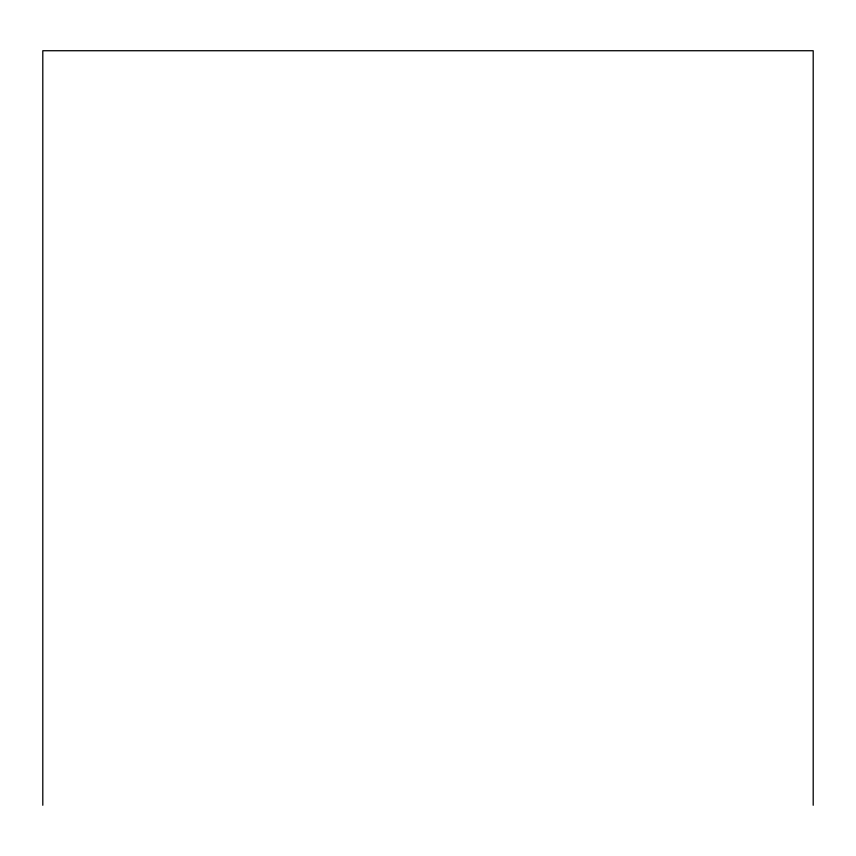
<?xml version="1.0" encoding="UTF-8"?>
<svg xmlns="http://www.w3.org/2000/svg" width="856" height="856" viewBox="0 0 856 856"><rect width="100%" height="100%" fill="white"/><g stroke="black" fill="none" stroke-linecap="round" stroke-linejoin="round"><path stroke-width="1.28" d="M813.2 805.271L813.2 50.729L42.8 50.729L42.8 805.271"/></g></svg>
